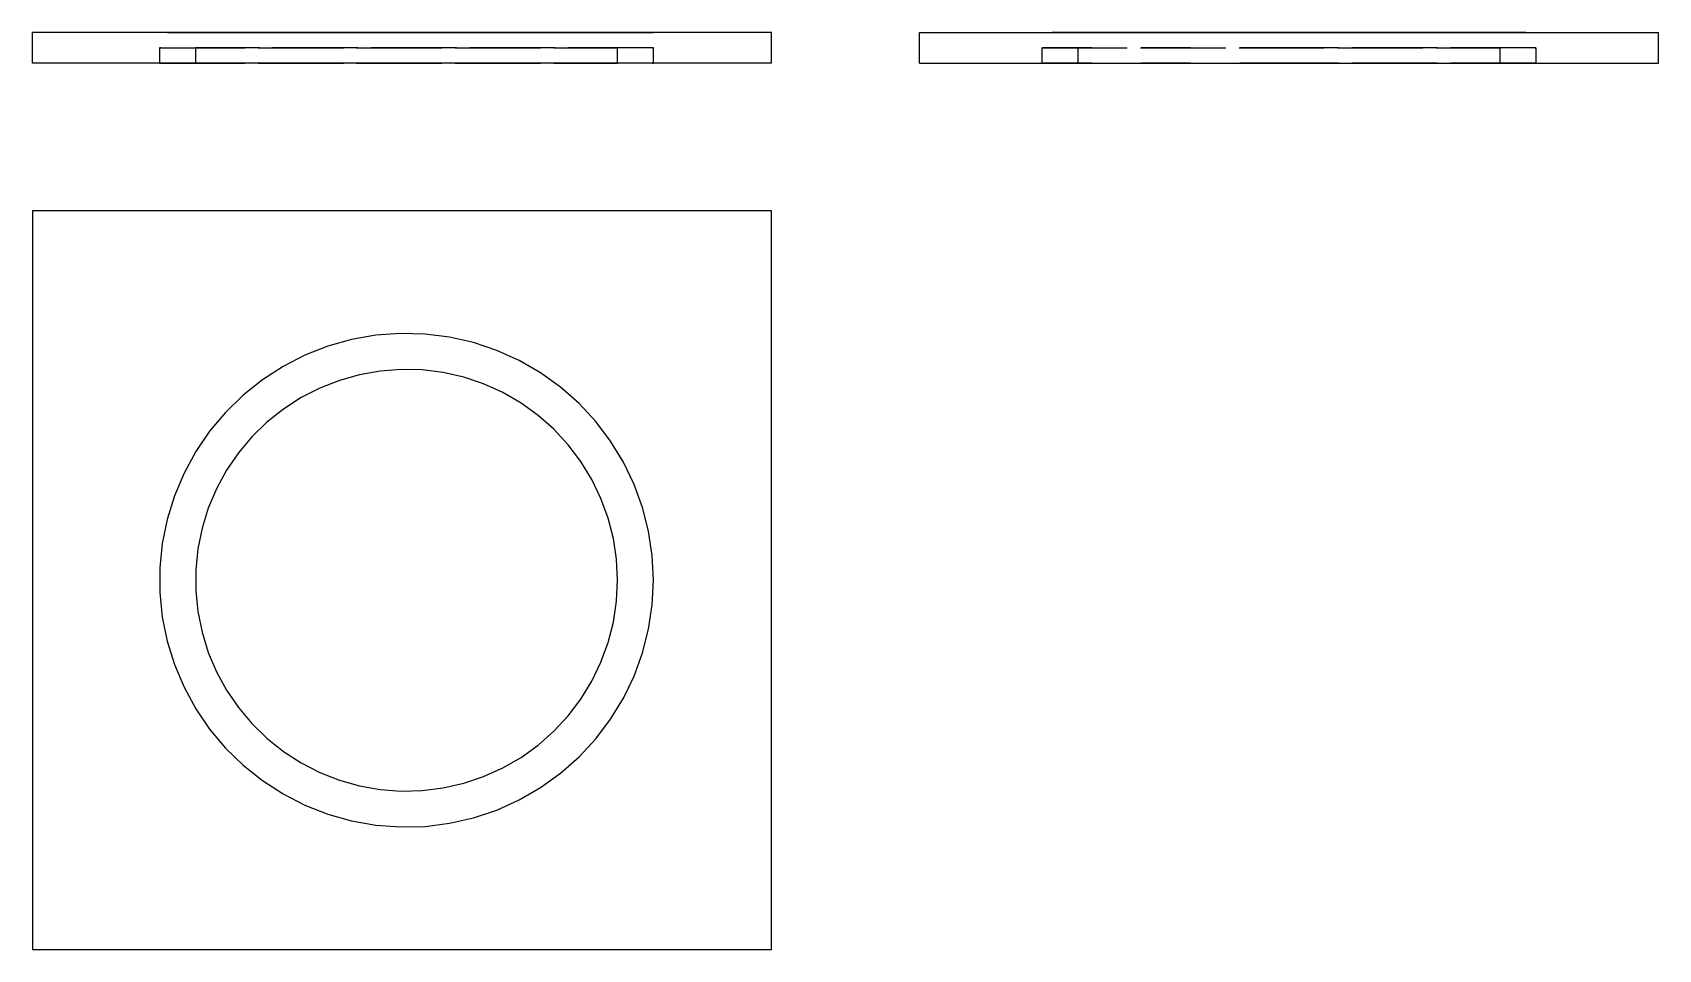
# Model space of a CAD drawing. Extents: x 0 to 3.3, y 0 to 1.86.
import ezdxf

# ---------------------------------------------------------------- set-up
doc = ezdxf.new("R2010")
doc.units = 0
doc.linetypes.add('HIDDEN', pattern=[0.075, 0.050025, -0.024975])
for name, color, linetype in [('FRONT', 7, 'CONTINUOUS'), ('FRONT_HID', 7, 'HIDDEN'), ('LEFT', 7, 'CONTINUOUS'), ('LEFT_HID', 7, 'HIDDEN'), ('TOP', 7, 'CONTINUOUS'), ('TOP_HID', 7, 'HIDDEN')]:
    doc.layers.add(name, color=color, linetype=linetype)

msp = doc.modelspace()

# ---------------------------------------------------------------- linework, layer by layer
at = {"layer": 'FRONT'}
for p, q in [((0, 1.8), (0, 1.8625)), ((1.5, 1.8625), (0, 1.8625)), ((1.5, 1.8), (1.5, 1.8625)), ((1.5, 1.8), (0, 1.8))]:
    msp.add_line(p, q, dxfattribs=at)
at = {"layer": 'FRONT_HID', "linetype": 'HIDDEN'}
for p, q in [((0.305557, 1.8625), (0.273727, 1.8625)), ((0.273727, 1.8625), (0.305557, 1.8625)), ((0.315038, 1.8625), (0.28396, 1.8625)), ((0.28396, 1.8625), (0.315038, 1.8625)), ((0.337386, 1.8625), (0.305557, 1.8625)), ((0.305557, 1.8625), (0.337386, 1.8625)), ((0.346115, 1.8625), (0.315038, 1.8625)), ((0.315038, 1.8625), (0.346115, 1.8625)), ((0.369216, 1.8625), (0.337386, 1.8625)), ((0.337386, 1.8625), (0.369216, 1.8625)), ((0.369102, 1.8625), (0.341784, 1.8625)), ((0.341784, 1.8625), (0.369102, 1.8625)), ((0.371703, 1.8625), (0.344515, 1.8625)), ((0.344515, 1.8625), (0.371703, 1.8625)), ((0.377193, 1.8625), (0.346115, 1.8625)), ((0.346115, 1.8625), (0.377193, 1.8625)), ((0.396421, 1.8625), (0.369102, 1.8625)), ((0.369102, 1.8625), (0.396421, 1.8625)), ((0.401046, 1.8625), (0.369216, 1.8625)), ((0.369216, 1.8625), (0.401046, 1.8625)), ((0.39889, 1.8625), (0.371703, 1.8625)), ((0.371703, 1.8625), (0.39889, 1.8625)), ((0.408271, 1.8625), (0.377193, 1.8625)), ((0.377193, 1.8625), (0.408271, 1.8625)), ((0.423739, 1.8625), (0.396421, 1.8625)), ((0.396421, 1.8625), (0.423739, 1.8625)), ((0.426078, 1.8625), (0.39889, 1.8625)), ((0.39889, 1.8625), (0.426078, 1.8625)), ((0.432875, 1.8625), (0.401046, 1.8625)), ((0.401046, 1.8625), (0.432875, 1.8625)), ((0.439348, 1.8625), (0.408271, 1.8625)), ((0.408271, 1.8625), (0.439348, 1.8625)), ((0.451057, 1.8625), (0.423739, 1.8625)), ((0.423739, 1.8625), (0.451057, 1.8625)), ((0.453266, 1.8625), (0.426078, 1.8625)), ((0.426078, 1.8625), (0.453266, 1.8625)), ((0.464705, 1.8625), (0.432875, 1.8625)), ((0.432875, 1.8625), (0.464705, 1.8625)), ((0.470426, 1.8625), (0.439348, 1.8625)), ((0.439348, 1.8625), (0.470426, 1.8625)), ((0.478376, 1.8625), (0.451057, 1.8625)), ((0.451057, 1.8625), (0.478376, 1.8625)), ((0.480454, 1.8625), (0.453266, 1.8625)), ((0.453266, 1.8625), (0.480454, 1.8625)), ((0.496534, 1.8625), (0.464705, 1.8625)), ((0.464705, 1.8625), (0.496534, 1.8625)), ((0.501504, 1.8625), (0.470426, 1.8625)), ((0.470426, 1.8625), (0.501504, 1.8625)), ((0.505694, 1.8625), (0.478376, 1.8625)), ((0.478376, 1.8625), (0.505694, 1.8625)), ((0.507641, 1.8625), (0.480454, 1.8625)), ((0.480454, 1.8625), (0.507641, 1.8625)), ((0.528364, 1.8625), (0.496534, 1.8625)), ((0.496534, 1.8625), (0.528364, 1.8625)), ((0.532581, 1.8625), (0.501504, 1.8625)), ((0.501504, 1.8625), (0.532581, 1.8625)), ((0.533012, 1.8625), (0.505694, 1.8625)), ((0.505694, 1.8625), (0.533012, 1.8625)), ((0.534829, 1.8625), (0.507641, 1.8625)), ((0.507641, 1.8625), (0.534829, 1.8625)), ((0.560193, 1.8625), (0.528364, 1.8625)), ((0.528364, 1.8625), (0.560193, 1.8625)), ((0.563659, 1.8625), (0.532581, 1.8625)), ((0.532581, 1.8625), (0.563659, 1.8625)), ((0.560331, 1.8625), (0.533012, 1.8625)), ((0.533012, 1.8625), (0.560331, 1.8625)), ((0.562017, 1.8625), (0.534829, 1.8625)), ((0.534829, 1.8625), (0.562017, 1.8625)), ((0.592023, 1.8625), (0.560193, 1.8625)), ((0.560193, 1.8625), (0.592023, 1.8625)), ((0.587649, 1.8625), (0.560331, 1.8625)), ((0.560331, 1.8625), (0.587649, 1.8625)), ((0.589205, 1.8625), (0.562017, 1.8625)), ((0.562017, 1.8625), (0.589205, 1.8625)), ((0.594737, 1.8625), (0.563659, 1.8625)), ((0.563659, 1.8625), (0.594737, 1.8625)), ((0.614967, 1.8625), (0.587649, 1.8625)), ((0.587649, 1.8625), (0.614967, 1.8625)), ((0.616393, 1.8625), (0.589205, 1.8625)), ((0.589205, 1.8625), (0.616393, 1.8625)), ((0.623853, 1.8625), (0.592023, 1.8625)), ((0.592023, 1.8625), (0.623853, 1.8625)), ((0.625815, 1.8625), (0.594737, 1.8625)), ((0.594737, 1.8625), (0.625815, 1.8625)), ((0.642285, 1.8625), (0.614967, 1.8625)), ((0.614967, 1.8625), (0.642285, 1.8625)), ((0.64358, 1.8625), (0.616393, 1.8625)), ((0.616393, 1.8625), (0.64358, 1.8625)), ((0.655682, 1.8625), (0.623853, 1.8625)), ((0.623853, 1.8625), (0.655682, 1.8625)), ((0.656892, 1.8625), (0.625815, 1.8625)), ((0.625815, 1.8625), (0.656892, 1.8625)), ((0.669604, 1.8625), (0.642285, 1.8625)), ((0.642285, 1.8625), (0.669604, 1.8625)), ((0.670768, 1.8625), (0.64358, 1.8625)), ((0.64358, 1.8625), (0.670768, 1.8625)), ((0.687512, 1.8625), (0.655682, 1.8625)), ((0.655682, 1.8625), (0.687512, 1.8625)), ((0.68797, 1.8625), (0.656892, 1.8625)), ((0.656892, 1.8625), (0.68797, 1.8625)), ((0.696922, 1.8625), (0.669604, 1.8625)), ((0.669604, 1.8625), (0.696922, 1.8625)), ((0.697956, 1.8625), (0.670768, 1.8625)), ((0.670768, 1.8625), (0.697956, 1.8625)), ((0.719341, 1.8625), (0.687512, 1.8625)), ((0.687512, 1.8625), (0.719341, 1.8625)), ((0.719048, 1.8625), (0.68797, 1.8625)), ((0.68797, 1.8625), (0.719048, 1.8625)), ((0.72424, 1.8625), (0.696922, 1.8625)), ((0.696922, 1.8625), (0.72424, 1.8625)), ((0.725144, 1.8625), (0.697956, 1.8625)), ((0.697956, 1.8625), (0.725144, 1.8625)), ((0.750125, 1.8625), (0.719048, 1.8625)), ((0.719048, 1.8625), (0.750125, 1.8625)), ((0.751171, 1.8625), (0.719341, 1.8625)), ((0.719341, 1.8625), (0.751171, 1.8625)), ((0.751559, 1.8625), (0.72424, 1.8625)), ((0.72424, 1.8625), (0.751559, 1.8625)), ((0.752331, 1.8625), (0.725144, 1.8625)), ((0.725144, 1.8625), (0.752331, 1.8625)), ((0.781203, 1.8625), (0.750125, 1.8625)), ((0.750125, 1.8625), (0.781203, 1.8625)), ((0.783, 1.8625), (0.751171, 1.8625)), ((0.751171, 1.8625), (0.783, 1.8625)), ((0.778877, 1.8625), (0.751559, 1.8625)), ((0.751559, 1.8625), (0.778877, 1.8625)), ((0.779519, 1.8625), (0.752331, 1.8625)), ((0.752331, 1.8625), (0.779519, 1.8625)), ((0.806195, 1.8625), (0.778877, 1.8625)), ((0.778877, 1.8625), (0.806195, 1.8625)), ((0.806707, 1.8625), (0.779519, 1.8625)), ((0.779519, 1.8625), (0.806707, 1.8625)), ((0.812281, 1.8625), (0.781203, 1.8625)), ((0.781203, 1.8625), (0.812281, 1.8625)), ((0.81483, 1.8625), (0.783, 1.8625)), ((0.783, 1.8625), (0.81483, 1.8625)), ((0.833513, 1.8625), (0.806195, 1.8625)), ((0.806195, 1.8625), (0.833513, 1.8625)), ((0.833895, 1.8625), (0.806707, 1.8625)), ((0.806707, 1.8625), (0.833895, 1.8625)), ((0.843358, 1.8625), (0.812281, 1.8625)), ((0.812281, 1.8625), (0.843358, 1.8625)), ((0.84666, 1.8625), (0.81483, 1.8625)), ((0.81483, 1.8625), (0.84666, 1.8625)), ((0.860832, 1.8625), (0.833513, 1.8625)), ((0.833513, 1.8625), (0.860832, 1.8625)), ((0.861082, 1.8625), (0.833895, 1.8625)), ((0.833895, 1.8625), (0.861082, 1.8625)), ((0.874436, 1.8625), (0.843358, 1.8625)), ((0.843358, 1.8625), (0.874436, 1.8625)), ((0.878489, 1.8625), (0.84666, 1.8625)), ((0.84666, 1.8625), (0.878489, 1.8625)), ((0.88815, 1.8625), (0.860832, 1.8625)), ((0.860832, 1.8625), (0.88815, 1.8625)), ((0.88827, 1.8625), (0.861082, 1.8625)), ((0.861082, 1.8625), (0.88827, 1.8625)), ((0.905514, 1.8625), (0.874436, 1.8625)), ((0.874436, 1.8625), (0.905514, 1.8625)), ((0.910319, 1.8625), (0.878489, 1.8625)), ((0.878489, 1.8625), (0.910319, 1.8625)), ((0.915468, 1.8625), (0.88815, 1.8625)), ((0.88815, 1.8625), (0.915468, 1.8625)), ((0.915458, 1.8625), (0.88827, 1.8625)), ((0.88827, 1.8625), (0.915458, 1.8625)), ((0.936591, 1.8625), (0.905514, 1.8625)), ((0.905514, 1.8625), (0.936591, 1.8625)), ((0.942148, 1.8625), (0.910319, 1.8625)), ((0.910319, 1.8625), (0.942148, 1.8625)), ((0.942646, 1.8625), (0.915458, 1.8625)), ((0.915458, 1.8625), (0.942646, 1.8625)), ((0.942787, 1.8625), (0.915468, 1.8625)), ((0.915468, 1.8625), (0.942787, 1.8625)), ((0.967669, 1.8625), (0.936591, 1.8625)), ((0.936591, 1.8625), (0.967669, 1.8625)), ((0.973978, 1.8625), (0.942148, 1.8625)), ((0.942148, 1.8625), (0.973978, 1.8625)), ((0.969833, 1.8625), (0.942646, 1.8625)), ((0.942646, 1.8625), (0.969833, 1.8625)), ((0.970105, 1.8625), (0.942787, 1.8625)), ((0.942787, 1.8625), (0.970105, 1.8625)), ((0.998747, 1.8625), (0.967669, 1.8625)), ((0.967669, 1.8625), (0.998747, 1.8625)), ((0.997021, 1.8625), (0.969833, 1.8625)), ((0.969833, 1.8625), (0.997021, 1.8625)), ((0.997423, 1.8625), (0.970105, 1.8625)), ((0.970105, 1.8625), (0.997423, 1.8625)), ((1.005807, 1.8625), (0.973978, 1.8625)), ((0.973978, 1.8625), (1.005807, 1.8625)), ((1.024209, 1.8625), (0.997021, 1.8625)), ((0.997021, 1.8625), (1.024209, 1.8625)), ((1.024742, 1.8625), (0.997423, 1.8625)), ((0.997423, 1.8625), (1.024742, 1.8625)), ((1.029825, 1.8625), (0.998747, 1.8625)), ((0.998747, 1.8625), (1.029825, 1.8625)), ((1.037637, 1.8625), (1.005807, 1.8625)), ((1.005807, 1.8625), (1.037637, 1.8625)), ((1.051397, 1.8625), (1.024209, 1.8625)), ((1.024209, 1.8625), (1.051397, 1.8625)), ((1.05206, 1.8625), (1.024742, 1.8625)), ((1.024742, 1.8625), (1.05206, 1.8625)), ((1.060902, 1.8625), (1.029825, 1.8625)), ((1.029825, 1.8625), (1.060902, 1.8625)), ((1.069467, 1.8625), (1.037637, 1.8625)), ((1.037637, 1.8625), (1.069467, 1.8625)), ((1.078584, 1.8625), (1.051397, 1.8625)), ((1.051397, 1.8625), (1.078584, 1.8625)), ((1.079378, 1.8625), (1.05206, 1.8625)), ((1.05206, 1.8625), (1.079378, 1.8625)), ((1.09198, 1.8625), (1.060902, 1.8625)), ((1.060902, 1.8625), (1.09198, 1.8625)), ((1.101296, 1.8625), (1.069467, 1.8625)), ((1.069467, 1.8625), (1.101296, 1.8625)), ((1.105772, 1.8625), (1.078584, 1.8625)), ((1.078584, 1.8625), (1.105772, 1.8625)), ((1.106696, 1.8625), (1.079378, 1.8625)), ((1.079378, 1.8625), (1.106696, 1.8625)), ((1.123058, 1.8625), (1.09198, 1.8625)), ((1.09198, 1.8625), (1.123058, 1.8625)), ((1.133126, 1.8625), (1.101296, 1.8625)), ((1.101296, 1.8625), (1.133126, 1.8625)), ((1.13296, 1.8625), (1.105772, 1.8625)), ((1.105772, 1.8625), (1.13296, 1.8625)), ((1.134015, 1.8625), (1.106696, 1.8625)), ((1.106696, 1.8625), (1.134015, 1.8625)), ((1.154135, 1.8625), (1.123058, 1.8625)), ((1.123058, 1.8625), (1.154135, 1.8625)), ((1.160148, 1.8625), (1.13296, 1.8625)), ((1.13296, 1.8625), (1.160148, 1.8625)), ((1.164955, 1.8625), (1.133126, 1.8625)), ((1.133126, 1.8625), (1.164955, 1.8625)), ((1.161333, 1.8625), (1.134015, 1.8625)), ((1.134015, 1.8625), (1.161333, 1.8625)), ((1.185213, 1.8625), (1.154135, 1.8625)), ((1.154135, 1.8625), (1.185213, 1.8625)), ((1.187336, 1.8625), (1.160148, 1.8625)), ((1.160148, 1.8625), (1.187336, 1.8625)), ((1.188651, 1.8625), (1.161333, 1.8625)), ((1.161333, 1.8625), (1.188651, 1.8625)), ((1.196785, 1.8625), (1.164955, 1.8625)), ((1.164955, 1.8625), (1.196785, 1.8625)), ((1.216291, 1.8625), (1.185213, 1.8625)), ((1.185213, 1.8625), (1.216291, 1.8625)), ((1.228615, 1.8625), (1.196785, 1.8625)), ((1.196785, 1.8625), (1.228615, 1.8625)), ((1.247368, 1.8625), (1.216291, 1.8625)), ((1.216291, 1.8625), (1.247368, 1.8625)), ((1.260444, 1.8625), (1.228615, 1.8625)), ((1.228615, 1.8625), (1.260444, 1.8625)), ((1.260444, 1.83125), (0.257812, 1.83125)), ((0.257812, 1.83125), (1.260444, 1.83125)), ((0.257812, 1.83125), (0.257812, 1.8)), ((1.187336, 1.83125), (0.330921, 1.83125)), ((0.330921, 1.83125), (1.187336, 1.83125)), ((0.330921, 1.83125), (0.330921, 1.8)), ((1.187336, 1.8), (1.187336, 1.83125)), ((1.260444, 1.8), (1.260444, 1.83125)), ((1.260444, 1.8), (0.257812, 1.8)), ((0.257812, 1.8), (1.260444, 1.8)), ((1.187336, 1.8), (0.330921, 1.8)), ((0.330921, 1.8), (1.187336, 1.8))]:
    msp.add_line(p, q, dxfattribs=at)
at = {"layer": 'LEFT'}
for p, q in [((1.8, 1.8), (1.8, 1.8625)), ((1.8, 1.8625), (3.3, 1.8625)), ((3.3, 1.8), (3.3, 1.8625)), ((1.8, 1.8), (3.3, 1.8))]:
    msp.add_line(p, q, dxfattribs=at)
at = {"layer": 'LEFT_HID', "linetype": 'HIDDEN'}
for p, q in [((2.084527, 1.8625), (2.069011, 1.8625)), ((2.069011, 1.8625), (2.100043, 1.8625)), ((2.087628, 1.8625), (2.072478, 1.8625)), ((2.072478, 1.8625), (2.102777, 1.8625)), ((2.115558, 1.8625), (2.084527, 1.8625)), ((2.117926, 1.8625), (2.087628, 1.8625)), ((2.100043, 1.8625), (2.131074, 1.8625)), ((2.102777, 1.8625), (2.133075, 1.8625)), ((2.14659, 1.8625), (2.115558, 1.8625)), ((2.148225, 1.8625), (2.117926, 1.8625)), ((2.131074, 1.8625), (2.162106, 1.8625)), ((2.133075, 1.8625), (2.163374, 1.8625)), ((2.150499, 1.8625), (2.137183, 1.8625)), ((2.137183, 1.8625), (2.163816, 1.8625)), ((2.152408, 1.8625), (2.139155, 1.8625)), ((2.139155, 1.8625), (2.165661, 1.8625)), ((2.177622, 1.8625), (2.14659, 1.8625)), ((2.178523, 1.8625), (2.148225, 1.8625)), ((2.177133, 1.8625), (2.150499, 1.8625)), ((2.178915, 1.8625), (2.152408, 1.8625)), ((2.162106, 1.8625), (2.193137, 1.8625)), ((2.163374, 1.8625), (2.193672, 1.8625)), ((2.163816, 1.8625), (2.19045, 1.8625)), ((2.165661, 1.8625), (2.192168, 1.8625)), ((2.203766, 1.8625), (2.177133, 1.8625)), ((2.208653, 1.8625), (2.177622, 1.8625)), ((2.208822, 1.8625), (2.178523, 1.8625)), ((2.205421, 1.8625), (2.178915, 1.8625)), ((2.19045, 1.8625), (2.217083, 1.8625)), ((2.192168, 1.8625), (2.218674, 1.8625)), ((2.193137, 1.8625), (2.224169, 1.8625)), ((2.193672, 1.8625), (2.223971, 1.8625)), ((2.2304, 1.8625), (2.203766, 1.8625)), ((2.231927, 1.8625), (2.205421, 1.8625)), ((2.239685, 1.8625), (2.208653, 1.8625)), ((2.23912, 1.8625), (2.208822, 1.8625)), ((2.217083, 1.8625), (2.243716, 1.8625)), ((2.218674, 1.8625), (2.24518, 1.8625)), ((2.223971, 1.8625), (2.254269, 1.8625)), ((2.224169, 1.8625), (2.2552, 1.8625)), ((2.257033, 1.8625), (2.2304, 1.8625)), ((2.258433, 1.8625), (2.231927, 1.8625)), ((2.269419, 1.8625), (2.23912, 1.8625)), ((2.270716, 1.8625), (2.239685, 1.8625)), ((2.243716, 1.8625), (2.27035, 1.8625)), ((2.24518, 1.8625), (2.271686, 1.8625)), ((2.254269, 1.8625), (2.284568, 1.8625)), ((2.2552, 1.8625), (2.286232, 1.8625)), ((2.283666, 1.8625), (2.257033, 1.8625)), ((2.284939, 1.8625), (2.258433, 1.8625)), ((2.299717, 1.8625), (2.269419, 1.8625)), ((2.27035, 1.8625), (2.296983, 1.8625)), ((2.301748, 1.8625), (2.270716, 1.8625)), ((2.271686, 1.8625), (2.298192, 1.8625)), ((2.3103, 1.8625), (2.283666, 1.8625)), ((2.284568, 1.8625), (2.314866, 1.8625)), ((2.311445, 1.8625), (2.284939, 1.8625)), ((2.286232, 1.8625), (2.317263, 1.8625)), ((2.296983, 1.8625), (2.323616, 1.8625)), ((2.298192, 1.8625), (2.324698, 1.8625)), ((2.330016, 1.8625), (2.299717, 1.8625)), ((2.332779, 1.8625), (2.301748, 1.8625)), ((2.336933, 1.8625), (2.3103, 1.8625)), ((2.337951, 1.8625), (2.311445, 1.8625)), ((2.314866, 1.8625), (2.345165, 1.8625)), ((2.317263, 1.8625), (2.348295, 1.8625)), ((2.323616, 1.8625), (2.35025, 1.8625)), ((2.324698, 1.8625), (2.351204, 1.8625)), ((2.360314, 1.8625), (2.330016, 1.8625)), ((2.363811, 1.8625), (2.332779, 1.8625)), ((2.363566, 1.8625), (2.336933, 1.8625)), ((2.364457, 1.8625), (2.337951, 1.8625)), ((2.345165, 1.8625), (2.375463, 1.8625)), ((2.348295, 1.8625), (2.379327, 1.8625)), ((2.35025, 1.8625), (2.376883, 1.8625)), ((2.351204, 1.8625), (2.37771, 1.8625)), ((2.390613, 1.8625), (2.360314, 1.8625)), ((2.3902, 1.8625), (2.363566, 1.8625)), ((2.394842, 1.8625), (2.363811, 1.8625)), ((2.390963, 1.8625), (2.364457, 1.8625)), ((2.375463, 1.8625), (2.405762, 1.8625)), ((2.376883, 1.8625), (2.403516, 1.8625)), ((2.37771, 1.8625), (2.404216, 1.8625)), ((2.379327, 1.8625), (2.410358, 1.8625)), ((2.416833, 1.8625), (2.3902, 1.8625)), ((2.420911, 1.8625), (2.390613, 1.8625)), ((2.417469, 1.8625), (2.390963, 1.8625)), ((2.425874, 1.8625), (2.394842, 1.8625)), ((2.403516, 1.8625), (2.43015, 1.8625)), ((2.404216, 1.8625), (2.430723, 1.8625)), ((2.405762, 1.8625), (2.43606, 1.8625)), ((2.410358, 1.8625), (2.44139, 1.8625)), ((2.443467, 1.8625), (2.416833, 1.8625)), ((2.443976, 1.8625), (2.417469, 1.8625)), ((2.45121, 1.8625), (2.420911, 1.8625)), ((2.456905, 1.8625), (2.425874, 1.8625)), ((2.43015, 1.8625), (2.456783, 1.8625)), ((2.430723, 1.8625), (2.457229, 1.8625)), ((2.43606, 1.8625), (2.466359, 1.8625)), ((2.44139, 1.8625), (2.472421, 1.8625)), ((2.4701, 1.8625), (2.443467, 1.8625)), ((2.470482, 1.8625), (2.443976, 1.8625)), ((2.481508, 1.8625), (2.45121, 1.8625)), ((2.456783, 1.8625), (2.483417, 1.8625)), ((2.487937, 1.8625), (2.456905, 1.8625)), ((2.457229, 1.8625), (2.483735, 1.8625)), ((2.466359, 1.8625), (2.496657, 1.8625)), ((2.496733, 1.8625), (2.4701, 1.8625)), ((2.496988, 1.8625), (2.470482, 1.8625)), ((2.472421, 1.8625), (2.503453, 1.8625)), ((2.511807, 1.8625), (2.481508, 1.8625)), ((2.483417, 1.8625), (2.51005, 1.8625)), ((2.483735, 1.8625), (2.510241, 1.8625)), ((2.518968, 1.8625), (2.487937, 1.8625)), ((2.496657, 1.8625), (2.526956, 1.8625)), ((2.523367, 1.8625), (2.496733, 1.8625)), ((2.523494, 1.8625), (2.496988, 1.8625)), ((2.503453, 1.8625), (2.534484, 1.8625)), ((2.51005, 1.8625), (2.536683, 1.8625)), ((2.510241, 1.8625), (2.536747, 1.8625)), ((2.542105, 1.8625), (2.511807, 1.8625)), ((2.55, 1.8625), (2.518968, 1.8625)), ((2.55, 1.8625), (2.523367, 1.8625)), ((2.55, 1.8625), (2.523494, 1.8625)), ((2.526956, 1.8625), (2.557255, 1.8625)), ((2.534484, 1.8625), (2.565516, 1.8625)), ((2.536683, 1.8625), (2.563317, 1.8625)), ((2.536747, 1.8625), (2.563253, 1.8625)), ((2.572404, 1.8625), (2.542105, 1.8625)), ((2.581032, 1.8625), (2.55, 1.8625)), ((2.576633, 1.8625), (2.55, 1.8625)), ((2.576506, 1.8625), (2.55, 1.8625)), ((2.557255, 1.8625), (2.587553, 1.8625)), ((2.563253, 1.8625), (2.589759, 1.8625)), ((2.563317, 1.8625), (2.58995, 1.8625)), ((2.565516, 1.8625), (2.596547, 1.8625)), ((2.602702, 1.8625), (2.572404, 1.8625)), ((2.603012, 1.8625), (2.576506, 1.8625)), ((2.603267, 1.8625), (2.576633, 1.8625)), ((2.612063, 1.8625), (2.581032, 1.8625)), ((2.587553, 1.8625), (2.617852, 1.8625)), ((2.589759, 1.8625), (2.616265, 1.8625)), ((2.58995, 1.8625), (2.616583, 1.8625)), ((2.596547, 1.8625), (2.627579, 1.8625)), ((2.633001, 1.8625), (2.602702, 1.8625)), ((2.629518, 1.8625), (2.603012, 1.8625)), ((2.6299, 1.8625), (2.603267, 1.8625)), ((2.643095, 1.8625), (2.612063, 1.8625)), ((2.616265, 1.8625), (2.642771, 1.8625)), ((2.616583, 1.8625), (2.643217, 1.8625)), ((2.617852, 1.8625), (2.64815, 1.8625)), ((2.627579, 1.8625), (2.65861, 1.8625)), ((2.656024, 1.8625), (2.629518, 1.8625)), ((2.656533, 1.8625), (2.6299, 1.8625)), ((2.663299, 1.8625), (2.633001, 1.8625)), ((2.642771, 1.8625), (2.669277, 1.8625)), ((2.674126, 1.8625), (2.643095, 1.8625)), ((2.643217, 1.8625), (2.66985, 1.8625)), ((2.64815, 1.8625), (2.678449, 1.8625)), ((2.682531, 1.8625), (2.656024, 1.8625)), ((2.683167, 1.8625), (2.656533, 1.8625)), ((2.65861, 1.8625), (2.689642, 1.8625)), ((2.693598, 1.8625), (2.663299, 1.8625)), ((2.669277, 1.8625), (2.695784, 1.8625)), ((2.66985, 1.8625), (2.696484, 1.8625)), ((2.705158, 1.8625), (2.674126, 1.8625)), ((2.678449, 1.8625), (2.708747, 1.8625)), ((2.709037, 1.8625), (2.682531, 1.8625)), ((2.7098, 1.8625), (2.683167, 1.8625)), ((2.689642, 1.8625), (2.720673, 1.8625)), ((2.723896, 1.8625), (2.693598, 1.8625)), ((2.695784, 1.8625), (2.72229, 1.8625)), ((2.696484, 1.8625), (2.723117, 1.8625)), ((2.736189, 1.8625), (2.705158, 1.8625)), ((2.708747, 1.8625), (2.739046, 1.8625)), ((2.735543, 1.8625), (2.709037, 1.8625)), ((2.736434, 1.8625), (2.7098, 1.8625)), ((2.720673, 1.8625), (2.751705, 1.8625)), ((2.72229, 1.8625), (2.748796, 1.8625)), ((2.723117, 1.8625), (2.74975, 1.8625)), ((2.754195, 1.8625), (2.723896, 1.8625)), ((2.762049, 1.8625), (2.735543, 1.8625)), ((2.767221, 1.8625), (2.736189, 1.8625)), ((2.763067, 1.8625), (2.736434, 1.8625)), ((2.739046, 1.8625), (2.769344, 1.8625)), ((2.748796, 1.8625), (2.775302, 1.8625)), ((2.74975, 1.8625), (2.776384, 1.8625)), ((2.751705, 1.8625), (2.782737, 1.8625)), ((2.784493, 1.8625), (2.754195, 1.8625)), ((2.788555, 1.8625), (2.762049, 1.8625)), ((2.7897, 1.8625), (2.763067, 1.8625)), ((2.798252, 1.8625), (2.767221, 1.8625)), ((2.769344, 1.8625), (2.799643, 1.8625)), ((2.775302, 1.8625), (2.801808, 1.8625)), ((2.776384, 1.8625), (2.803017, 1.8625)), ((2.782737, 1.8625), (2.813768, 1.8625)), ((2.814792, 1.8625), (2.784493, 1.8625)), ((2.815061, 1.8625), (2.788555, 1.8625)), ((2.816334, 1.8625), (2.7897, 1.8625)), ((2.829284, 1.8625), (2.798252, 1.8625)), ((2.799643, 1.8625), (2.829941, 1.8625)), ((2.801808, 1.8625), (2.828314, 1.8625)), ((2.803017, 1.8625), (2.82965, 1.8625)), ((2.813768, 1.8625), (2.8448, 1.8625)), ((2.84509, 1.8625), (2.814792, 1.8625)), ((2.841567, 1.8625), (2.815061, 1.8625)), ((2.842967, 1.8625), (2.816334, 1.8625)), ((2.828314, 1.8625), (2.85482, 1.8625)), ((2.860315, 1.8625), (2.829284, 1.8625)), ((2.82965, 1.8625), (2.856284, 1.8625)), ((2.829941, 1.8625), (2.86024, 1.8625)), ((2.868073, 1.8625), (2.841567, 1.8625)), ((2.8696, 1.8625), (2.842967, 1.8625)), ((2.8448, 1.8625), (2.875831, 1.8625)), ((2.875389, 1.8625), (2.84509, 1.8625)), ((2.85482, 1.8625), (2.881326, 1.8625)), ((2.856284, 1.8625), (2.882917, 1.8625)), ((2.86024, 1.8625), (2.890538, 1.8625)), ((2.891347, 1.8625), (2.860315, 1.8625)), ((2.894579, 1.8625), (2.868073, 1.8625)), ((2.896234, 1.8625), (2.8696, 1.8625)), ((2.905687, 1.8625), (2.875389, 1.8625)), ((2.875831, 1.8625), (2.906863, 1.8625)), ((2.881326, 1.8625), (2.907832, 1.8625)), ((2.882917, 1.8625), (2.90955, 1.8625)), ((2.890538, 1.8625), (2.920837, 1.8625)), ((2.922378, 1.8625), (2.891347, 1.8625)), ((2.921085, 1.8625), (2.894579, 1.8625)), ((2.922867, 1.8625), (2.896234, 1.8625)), ((2.935986, 1.8625), (2.905687, 1.8625)), ((2.906863, 1.8625), (2.937894, 1.8625)), ((2.907832, 1.8625), (2.934339, 1.8625)), ((2.90955, 1.8625), (2.936184, 1.8625)), ((2.920837, 1.8625), (2.951135, 1.8625)), ((2.947592, 1.8625), (2.921085, 1.8625)), ((2.95341, 1.8625), (2.922378, 1.8625)), ((2.949501, 1.8625), (2.922867, 1.8625)), ((2.934339, 1.8625), (2.960845, 1.8625)), ((2.966284, 1.8625), (2.935986, 1.8625)), ((2.936184, 1.8625), (2.962817, 1.8625)), ((2.937894, 1.8625), (2.968926, 1.8625)), ((2.960845, 1.8625), (2.947592, 1.8625)), ((2.962817, 1.8625), (2.949501, 1.8625)), ((2.951135, 1.8625), (2.981434, 1.8625)), ((2.984442, 1.8625), (2.95341, 1.8625)), ((2.996583, 1.8625), (2.966284, 1.8625)), ((2.968926, 1.8625), (2.999957, 1.8625)), ((2.981434, 1.8625), (3.011732, 1.8625)), ((3.015473, 1.8625), (2.984442, 1.8625)), ((3.011732, 1.8625), (2.996583, 1.8625)), ((2.999957, 1.8625), (3.030989, 1.8625)), ((3.030989, 1.8625), (3.015473, 1.8625)), ((2.55, 1.83125), (2.048684, 1.83125)), ((2.048684, 1.83125), (3.051316, 1.83125)), ((2.048684, 1.83125), (2.048684, 1.8)), ((2.55, 1.83125), (2.121793, 1.83125)), ((2.121793, 1.83125), (2.978207, 1.83125)), ((2.121793, 1.83125), (2.121793, 1.8)), ((3.051316, 1.83125), (2.55, 1.83125)), ((2.978207, 1.83125), (2.55, 1.83125)), ((2.978207, 1.83125), (2.978207, 1.8)), ((3.051316, 1.83125), (3.051316, 1.8)), ((2.55, 1.8), (2.048684, 1.8)), ((2.048684, 1.8), (3.051316, 1.8)), ((2.55, 1.8), (2.121793, 1.8)), ((2.121793, 1.8), (2.978207, 1.8)), ((3.051316, 1.8), (2.55, 1.8)), ((2.978207, 1.8), (2.55, 1.8))]:
    msp.add_line(p, q, dxfattribs=at)
at = {"layer": 'TOP'}
for p, q in [((0, 1.5), (0, 0)), ((1.5, 1.5), (0, 1.5)), ((1.5, 0), (1.5, 1.5)), ((0, 0), (1.5, 0))]:
    msp.add_line(p, q, dxfattribs=at)
at = {"layer": 'TOP_HID', "linetype": 'HIDDEN'}
for p, q in [((0.599466, 1.225211), (0.552944, 1.206952)), ((0.599466, 1.225211), (0.552944, 1.206952)), ((0.647575, 1.238747), (0.599466, 1.225211)), ((0.647575, 1.238747), (0.599466, 1.225211)), ((0.696793, 1.247425), (0.647575, 1.238747)), ((0.696793, 1.247425), (0.647575, 1.238747)), ((0.74663, 1.25116), (0.696793, 1.247425)), ((0.74663, 1.25116), (0.696793, 1.247425)), ((0.796592, 1.249914), (0.74663, 1.25116)), ((0.796592, 1.249914), (0.74663, 1.25116)), ((0.846181, 1.2437), (0.796592, 1.249914)), ((0.846181, 1.2437), (0.796592, 1.249914)), ((0.894905, 1.232579), (0.846181, 1.2437)), ((0.894905, 1.232579), (0.846181, 1.2437)), ((0.94228, 1.216662), (0.894905, 1.232579)), ((0.94228, 1.216662), (0.894905, 1.232579)), ((0.552944, 1.206952), (0.50847, 1.184152)), ((0.552944, 1.206952), (0.50847, 1.184152)), ((0.987834, 1.196107), (0.94228, 1.216662)), ((0.987834, 1.196107), (0.94228, 1.216662)), ((1.031115, 1.171118), (0.987834, 1.196107)), ((1.031115, 1.171118), (0.987834, 1.196107)), ((0.466488, 1.157037), (0.427415, 1.125877)), ((0.466488, 1.157037), (0.427415, 1.125877)), ((0.50847, 1.184152), (0.466488, 1.157037)), ((0.50847, 1.184152), (0.466488, 1.157037)), ((0.62275, 1.155909), (0.583012, 1.140313)), ((0.62275, 1.155909), (0.583012, 1.140313)), ((0.663843, 1.167471), (0.62275, 1.155909)), ((0.663843, 1.167471), (0.62275, 1.155909)), ((0.705883, 1.174884), (0.663843, 1.167471)), ((0.705883, 1.174884), (0.663843, 1.167471)), ((0.748453, 1.178074), (0.705883, 1.174884)), ((0.748453, 1.178074), (0.705883, 1.174884)), ((0.791128, 1.17701), (0.748453, 1.178074)), ((0.791128, 1.17701), (0.748453, 1.178074)), ((0.833486, 1.171702), (0.791128, 1.17701)), ((0.833486, 1.171702), (0.791128, 1.17701)), ((0.875104, 1.162203), (0.833486, 1.171702)), ((0.875104, 1.162203), (0.833486, 1.171702)), ((0.91557, 1.148607), (0.875104, 1.162203)), ((0.91557, 1.148607), (0.875104, 1.162203)), ((1.071694, 1.141944), (1.031115, 1.171118)), ((1.071694, 1.141944), (1.031115, 1.171118)), ((0.427415, 1.125877), (0.391638, 1.090981)), ((0.427415, 1.125877), (0.391638, 1.090981)), ((0.583012, 1.140313), (0.545025, 1.120838)), ((0.583012, 1.140313), (0.545025, 1.120838)), ((0.954481, 1.13105), (0.91557, 1.148607)), ((0.954481, 1.13105), (0.91557, 1.148607)), ((0.991451, 1.109705), (0.954481, 1.13105)), ((0.991451, 1.109705), (0.954481, 1.13105)), ((1.109165, 1.108875), (1.071694, 1.141944)), ((1.109165, 1.108875), (1.071694, 1.141944)), ((0.391638, 1.090981), (0.359513, 1.052697)), ((0.391638, 1.090981), (0.359513, 1.052697)), ((0.509165, 1.097678), (0.47579, 1.071062)), ((0.509165, 1.097678), (0.47579, 1.071062)), ((0.545025, 1.120838), (0.509165, 1.097678)), ((0.545025, 1.120838), (0.509165, 1.097678)), ((1.026111, 1.084786), (0.991451, 1.109705)), ((1.026111, 1.084786), (0.991451, 1.109705)), ((1.143158, 1.07224), (1.109165, 1.108875)), ((1.143158, 1.07224), (1.109165, 1.108875)), ((0.47579, 1.071062), (0.44523, 1.041255)), ((0.47579, 1.071062), (0.44523, 1.041255)), ((1.058118, 1.056539), (1.026111, 1.084786)), ((1.058118, 1.056539), (1.026111, 1.084786)), ((1.087154, 1.025246), (1.058118, 1.056539)), ((1.087154, 1.025246), (1.058118, 1.056539)), ((1.173335, 1.032401), (1.143158, 1.07224)), ((1.173335, 1.032401), (1.143158, 1.07224)), ((0.359513, 1.052697), (0.33136, 1.011404)), ((0.359513, 1.052697), (0.33136, 1.011404)), ((0.44523, 1.041255), (0.41779, 1.008553)), ((0.44523, 1.041255), (0.41779, 1.008553)), ((1.11293, 0.991218), (1.087154, 1.025246)), ((1.11293, 0.991218), (1.087154, 1.025246)), ((1.199395, 0.989756), (1.173335, 1.032401)), ((1.199395, 0.989756), (1.173335, 1.032401)), ((0.33136, 1.011404), (0.307458, 0.967513)), ((0.33136, 1.011404), (0.307458, 0.967513)), ((0.41779, 1.008553), (0.393743, 0.973282)), ((0.41779, 1.008553), (0.393743, 0.973282)), ((1.135189, 0.954792), (1.11293, 0.991218)), ((1.135189, 0.954792), (1.11293, 0.991218)), ((0.307458, 0.967513), (0.288046, 0.92146)), ((0.307458, 0.967513), (0.288046, 0.92146)), ((0.393743, 0.973282), (0.373327, 0.935792)), ((0.393743, 0.973282), (0.373327, 0.935792)), ((1.221079, 0.944728), (1.199395, 0.989756)), ((1.221079, 0.944728), (1.199395, 0.989756)), ((0.373327, 0.935792), (0.356745, 0.896456)), ((0.373327, 0.935792), (0.356745, 0.896456)), ((1.153711, 0.916331), (1.135189, 0.954792)), ((1.153711, 0.916331), (1.135189, 0.954792)), ((1.238172, 0.897765), (1.221079, 0.944728)), ((1.238172, 0.897765), (1.221079, 0.944728)), ((0.288046, 0.92146), (0.273315, 0.873703)), ((0.288046, 0.92146), (0.273315, 0.873703)), ((0.356745, 0.896456), (0.344162, 0.855663)), ((0.356745, 0.896456), (0.344162, 0.855663)), ((1.168311, 0.876216), (1.153711, 0.916331)), ((1.168311, 0.876216), (1.153711, 0.916331)), ((1.250504, 0.849334), (1.238172, 0.897765)), ((1.250504, 0.849334), (1.238172, 0.897765)), ((0.273315, 0.873703), (0.263412, 0.824717)), ((0.273315, 0.873703), (0.263412, 0.824717)), ((1.178845, 0.834848), (1.168311, 0.876216)), ((1.178845, 0.834848), (1.168311, 0.876216)), ((0.344162, 0.855663), (0.335704, 0.813821)), ((0.344162, 0.855663), (0.335704, 0.813821)), ((1.185208, 0.792636), (1.178845, 0.834848)), ((1.185208, 0.792636), (1.178845, 0.834848)), ((1.257953, 0.799915), (1.250504, 0.849334)), ((1.257953, 0.799915), (1.250504, 0.849334)), ((0.263412, 0.824717), (0.258436, 0.774989)), ((0.263412, 0.824717), (0.258436, 0.774989)), ((0.335704, 0.813821), (0.331453, 0.771344)), ((0.335704, 0.813821), (0.331453, 0.771344)), ((1.187336, 0.75), (1.185208, 0.792636)), ((1.187336, 0.75), (1.185208, 0.792636)), ((1.260444, 0.75), (1.257953, 0.799915)), ((1.260444, 0.75), (1.257953, 0.799915)), ((0.258436, 0.774989), (0.258436, 0.725011)), ((0.258436, 0.774989), (0.258436, 0.725011)), ((0.331453, 0.771344), (0.331453, 0.728656)), ((0.331453, 0.771344), (0.331453, 0.728656)), ((0.331453, 0.728656), (0.335704, 0.686179)), ((0.331453, 0.728656), (0.335704, 0.686179)), ((1.185208, 0.707364), (1.187336, 0.75)), ((1.185208, 0.707364), (1.187336, 0.75)), ((1.257953, 0.700085), (1.260444, 0.75)), ((1.257953, 0.700085), (1.260444, 0.75)), ((0.258436, 0.725011), (0.263412, 0.675283)), ((0.258436, 0.725011), (0.263412, 0.675283)), ((1.178845, 0.665152), (1.185208, 0.707364)), ((1.178845, 0.665152), (1.185208, 0.707364)), ((1.250504, 0.650666), (1.257953, 0.700085)), ((1.250504, 0.650666), (1.257953, 0.700085)), ((0.263412, 0.675283), (0.273315, 0.626297)), ((0.263412, 0.675283), (0.273315, 0.626297)), ((0.335704, 0.686179), (0.344162, 0.644337)), ((0.335704, 0.686179), (0.344162, 0.644337)), ((1.168311, 0.623784), (1.178845, 0.665152)), ((1.168311, 0.623784), (1.178845, 0.665152)), ((0.344162, 0.644337), (0.356745, 0.603544)), ((0.344162, 0.644337), (0.356745, 0.603544)), ((1.238172, 0.602235), (1.250504, 0.650666)), ((1.238172, 0.602235), (1.250504, 0.650666)), ((0.273315, 0.626297), (0.288046, 0.57854)), ((0.273315, 0.626297), (0.288046, 0.57854)), ((0.356745, 0.603544), (0.373327, 0.564208)), ((0.356745, 0.603544), (0.373327, 0.564208)), ((1.153711, 0.583669), (1.168311, 0.623784)), ((1.153711, 0.583669), (1.168311, 0.623784)), ((1.221079, 0.555272), (1.238172, 0.602235)), ((1.221079, 0.555272), (1.238172, 0.602235)), ((0.288046, 0.57854), (0.307458, 0.532487)), ((0.288046, 0.57854), (0.307458, 0.532487)), ((0.373327, 0.564208), (0.393743, 0.526718)), ((0.373327, 0.564208), (0.393743, 0.526718)), ((1.135189, 0.545208), (1.153711, 0.583669)), ((1.135189, 0.545208), (1.153711, 0.583669)), ((0.307458, 0.532487), (0.33136, 0.488596)), ((0.307458, 0.532487), (0.33136, 0.488596)), ((1.11293, 0.508782), (1.135189, 0.545208)), ((1.11293, 0.508782), (1.135189, 0.545208)), ((1.199395, 0.510244), (1.221079, 0.555272)), ((1.199395, 0.510244), (1.221079, 0.555272)), ((0.393743, 0.526718), (0.41779, 0.491447)), ((0.393743, 0.526718), (0.41779, 0.491447)), ((1.087154, 0.474754), (1.11293, 0.508782)), ((1.087154, 0.474754), (1.11293, 0.508782)), ((1.173335, 0.467599), (1.199395, 0.510244)), ((1.173335, 0.467599), (1.199395, 0.510244)), ((0.33136, 0.488596), (0.359513, 0.447303)), ((0.33136, 0.488596), (0.359513, 0.447303)), ((0.41779, 0.491447), (0.44523, 0.458745)), ((0.41779, 0.491447), (0.44523, 0.458745)), ((1.058118, 0.443461), (1.087154, 0.474754)), ((1.058118, 0.443461), (1.087154, 0.474754)), ((1.143158, 0.42776), (1.173335, 0.467599)), ((1.143158, 0.42776), (1.173335, 0.467599)), ((0.359513, 0.447303), (0.391638, 0.409019)), ((0.359513, 0.447303), (0.391638, 0.409019)), ((0.44523, 0.458745), (0.47579, 0.428938)), ((0.44523, 0.458745), (0.47579, 0.428938)), ((1.026111, 0.415214), (1.058118, 0.443461)), ((1.026111, 0.415214), (1.058118, 0.443461)), ((0.391638, 0.409019), (0.427415, 0.374123)), ((0.391638, 0.409019), (0.427415, 0.374123)), ((0.47579, 0.428938), (0.509165, 0.402322)), ((0.47579, 0.428938), (0.509165, 0.402322)), ((0.509165, 0.402322), (0.545025, 0.379162)), ((0.509165, 0.402322), (0.545025, 0.379162)), ((0.991451, 0.390295), (1.026111, 0.415214)), ((0.991451, 0.390295), (1.026111, 0.415214)), ((1.109165, 0.391125), (1.143158, 0.42776)), ((1.109165, 0.391125), (1.143158, 0.42776)), ((0.427415, 0.374123), (0.466488, 0.342963)), ((0.427415, 0.374123), (0.466488, 0.342963)), ((0.545025, 0.379162), (0.583012, 0.359687)), ((0.545025, 0.379162), (0.583012, 0.359687)), ((0.91557, 0.351393), (0.954481, 0.36895)), ((0.91557, 0.351393), (0.954481, 0.36895)), ((0.954481, 0.36895), (0.991451, 0.390295)), ((0.954481, 0.36895), (0.991451, 0.390295)), ((1.071694, 0.358056), (1.109165, 0.391125)), ((1.071694, 0.358056), (1.109165, 0.391125)), ((0.466488, 0.342963), (0.50847, 0.315848)), ((0.466488, 0.342963), (0.50847, 0.315848)), ((0.583012, 0.359687), (0.62275, 0.344091)), ((0.583012, 0.359687), (0.62275, 0.344091)), ((0.62275, 0.344091), (0.663843, 0.332529)), ((0.62275, 0.344091), (0.663843, 0.332529)), ((0.663843, 0.332529), (0.705883, 0.325116)), ((0.663843, 0.332529), (0.705883, 0.325116)), ((0.833486, 0.328298), (0.875104, 0.337797)), ((0.833486, 0.328298), (0.875104, 0.337797)), ((0.875104, 0.337797), (0.91557, 0.351393)), ((0.875104, 0.337797), (0.91557, 0.351393)), ((1.031115, 0.328882), (1.071694, 0.358056)), ((1.031115, 0.328882), (1.071694, 0.358056)), ((0.50847, 0.315848), (0.552944, 0.293048)), ((0.50847, 0.315848), (0.552944, 0.293048)), ((0.705883, 0.325116), (0.748453, 0.321926)), ((0.705883, 0.325116), (0.748453, 0.321926)), ((0.748453, 0.321926), (0.791128, 0.32299)), ((0.748453, 0.321926), (0.791128, 0.32299)), ((0.791128, 0.32299), (0.833486, 0.328298)), ((0.791128, 0.32299), (0.833486, 0.328298)), ((0.94228, 0.283338), (0.987834, 0.303893)), ((0.94228, 0.283338), (0.987834, 0.303893)), ((0.987834, 0.303893), (1.031115, 0.328882)), ((0.987834, 0.303893), (1.031115, 0.328882)), ((0.552944, 0.293048), (0.599466, 0.274789)), ((0.552944, 0.293048), (0.599466, 0.274789)), ((0.599466, 0.274789), (0.647575, 0.261253)), ((0.599466, 0.274789), (0.647575, 0.261253)), ((0.846181, 0.2563), (0.894905, 0.267421)), ((0.846181, 0.2563), (0.894905, 0.267421)), ((0.894905, 0.267421), (0.94228, 0.283338)), ((0.894905, 0.267421), (0.94228, 0.283338)), ((0.647575, 0.261253), (0.696793, 0.252575)), ((0.647575, 0.261253), (0.696793, 0.252575)), ((0.696793, 0.252575), (0.74663, 0.24884)), ((0.696793, 0.252575), (0.74663, 0.24884)), ((0.74663, 0.24884), (0.796592, 0.250086)), ((0.74663, 0.24884), (0.796592, 0.250086)), ((0.796592, 0.250086), (0.846181, 0.2563)), ((0.796592, 0.250086), (0.846181, 0.2563))]:
    msp.add_line(p, q, dxfattribs=at)

doc.saveas('drawing.dxf')
